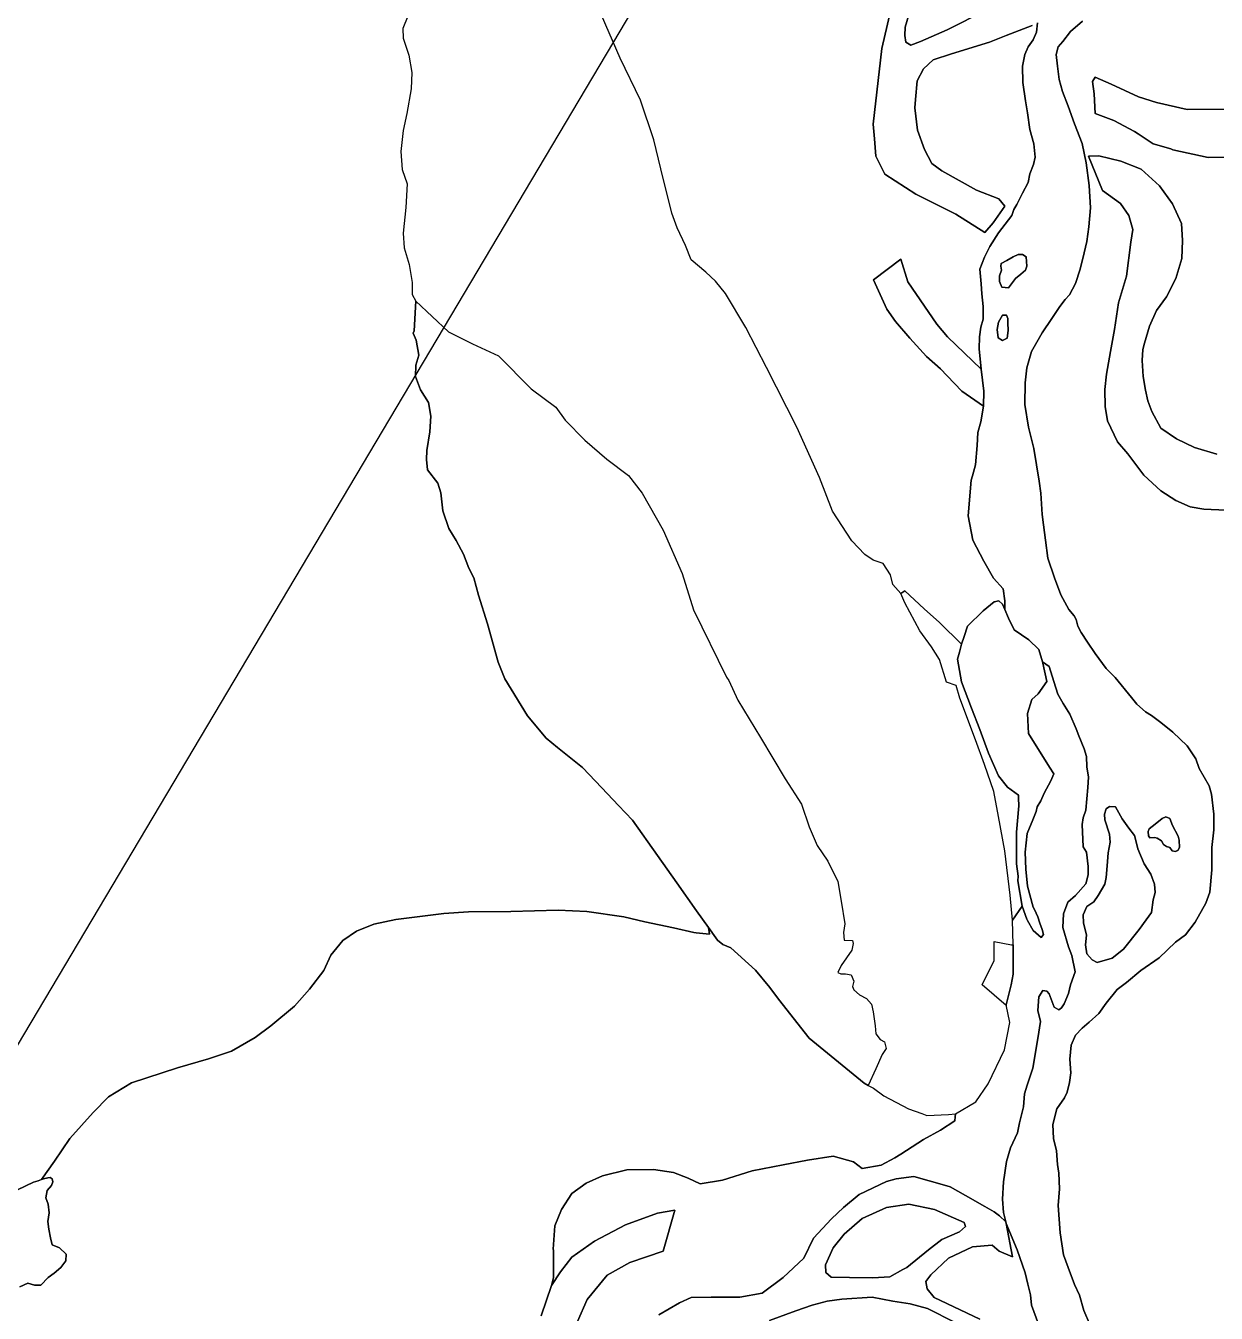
# Model space of a CAD drawing. Header units: inches. Extents: x 288635 to 1232953, y 676945 to 1655780.
# Drawn here: x 469572 to 496928, y 1280392 to 1309973 of the extents above; entities that cross this region are included whole.
import ezdxf

# ---------------------------------------------------------------- set-up
doc = ezdxf.new("R2010")
doc.units = ezdxf.units.IN
doc.header["$MEASUREMENT"] = 0
doc.layers.add('Images', color=7, linetype='Continuous')
picture_1 = doc.add_image_def('image6.jpg', size_in_pixel=(2592, 3907))

msp = doc.modelspace()

# ---------------------------------------------------------------- linework, layer by layer
at = {"color": 1}
for points in [[(492698.0498, 1309980.7538), (492099.2344, 1309752.4318), (491718.2336, 1309593.6815), (490845.1068, 1309329.0976), (490421.7727, 1309191.514), (490199.5222, 1308979.8469), (490056.6469, 1308709.9714), (490019.8966, 1308276.3167), (490003.7302, 1308085.5535), (490067.2303, 1307572.2608), (490220.6889, 1307133.0516), (490391.0809, 1306808.1426), (490626.0314, 1306643.0423), (491419.783, 1306192.1914), (491930.8782, 1305993.4321), (492067.4843, 1305830.2406), (491800.7838, 1305442.8899), (491610.2834, 1305220.6394), (490943.532, 1305646.0903), (490022.7802, 1306103.2912), (489311.5788, 1306560.4921), (489103.7015, 1306978.7447), (489073.4456, 1307372.072), (489047.4109, 1307710.5227), (489245.2304, 1309451.3344), (489637.2473, 1311131.4068)], [(489637.2473, 1311131.4068), (489245.2304, 1309451.3344), (489047.4109, 1307710.5227), (489073.4456, 1307372.072), (489103.7015, 1306978.7447), (489311.5788, 1306560.4921), (490022.7802, 1306103.2912), (490943.532, 1305646.0903), (490943.532, 1305646.0903), (491610.2834, 1305220.6394), (491800.7838, 1305442.8899), (492067.4843, 1305830.2406), (491930.8782, 1305993.4321), (491419.783, 1306192.1914), (490626.0314, 1306643.0423), (490391.0809, 1306808.1426), (490220.6889, 1307133.0516), (490067.2303, 1307572.2608), (490003.7302, 1308085.5535), (490019.8966, 1308276.3167), (490056.6469, 1308709.9714), (490199.5222, 1308979.8469), (490421.7727, 1309191.514), (490845.1068, 1309329.0976), (491718.2336, 1309593.6815), (492099.2344, 1309752.4318), (492698.0498, 1309980.7538)], [(478352.9385, 1310193.8988), (478236.5216, 1309908.1482), (478247.105, 1309691.1895), (478374.1052, 1309294.3137), (478442.897, 1308897.4379), (478432.3137, 1308521.7288), (478326.4801, 1307955.5193), (478247.105, 1307563.9352), (478188.8965, 1307082.3926), (478220.6466, 1306669.6418), (478337.0635, 1306341.5578), (478305.3134, 1305796.515), (478241.8133, 1305203.8472), (478268.2717, 1304870.4715), (478384.6886, 1304484.1791), (478453.4804, 1304076.7199), (478452.9071, 1303800.2972), (478535.8615, 1303647.9661), (478496.812, 1302960.6951), (478477.9694, 1302907.2506), (478545.2381, 1302747.253), (478606.1982, 1302401.8123), (478535.0781, 1302178.2919), (478524.918, 1301914.1314), (478641.7583, 1301604.2507), (478824.6386, 1301319.7702), (478880.5187, 1300999.7295), (478855.1187, 1300644.1288), (478789.0786, 1300217.408), (478778.9185, 1300004.0475), (478804.3186, 1299770.3671), (479037.9991, 1299460.4864), (479109.1192, 1299242.046), (479159.9193, 1298830.5652), (479297.0796, 1298424.1644), (479459.6399, 1298149.8438), (479632.3603, 1297829.8032), (479754.2805, 1297509.7625), (479866.0407, 1297286.2421), (479972.4616, 1296889.539), (480183.4571, 1296232.0182), (480424.8418, 1295350.7582), (480577.2421, 1294969.7575), (481103.2, 1294117.797), (481529.3142, 1293607.4818), (481788.3947, 1293389.0413), (482365.0705, 1292928.2474), (482807.719, 1292462.3016), (483190.8826, 1292058.9715), (483510.7666, 1291722.2515), (484087.2741, 1290909.152), (484533.3439, 1290280.0204), (484988.3039, 1289638.3502), (485261.6294, 1289252.855), (485283.4417, 1289101.5128), (484978.6411, 1289131.9928), (484927.4692, 1289143.0212), (484459.5582, 1289243.8641), (483800.0787, 1289385.9933), (483312.3978, 1289502.8336), (482464.0361, 1289619.6738), (481803.6347, 1289650.1539), (480721.5926, 1289624.7538), (479746.2306, 1289614.5938), (479182.3495, 1289573.9537), (478074.9073, 1289436.7934), (477571.9863, 1289330.1132), (477175.7455, 1289167.5529), (476860.7848, 1288954.1925), (476581.3843, 1288618.9118), (476423.904, 1288268.3911), (476093.7033, 1287841.6702), (475748.2626, 1287450.5095), (475204.7015, 1286998.3885), (474844.0208, 1286724.068), (474300.4597, 1286414.1874), (473772.1387, 1286241.467), (473055.8572, 1286033.1866), (472004.2951, 1285682.6659), (471470.8941, 1285367.7053), (471120.3734, 1285001.9446), (470581.8923, 1284407.5834), (470236.4516, 1283889.4223), (469936.6726, 1283466.7391), (469855.3701, 1283437.3142), (469746.9785, 1283403.4417), (469381.2178, 1283225.6414)], [(492820.7347, 1310039.2737), (492799.568, 1309827.6066), (492719.1345, 1309645.5729), (492609.0676, 1309484.7059), (492528.6341, 1309315.3723), (492477.834, 1309044.4384), (492482.0674, 1308667.671), (492545.5675, 1308244.3368), (492592.1343, 1307969.1696), (492642.9344, 1307588.1688), (492736.0679, 1307257.9682), (492769.9346, 1306953.1675), (492731.8345, 1306788.0672), (492647.1677, 1306572.1668), (492604.8343, 1306373.1997), (492477.834, 1306127.6659), (492342.3671, 1305869.432), (492274.6336, 1305750.8985), (492228.0669, 1305615.4315), (491923.2663, 1305213.2641), (491724.2992, 1304904.2301), (491601.5323, 1304654.4629), (491495.6987, 1304379.2957), (491529.5655, 1304040.6284), (491542.2655, 1303816.2613), (491576.1322, 1303524.1607), (491571.8989, 1303232.0601), (491516.8655, 1303045.7931), (491487.2321, 1302825.6593), (491482.9987, 1302546.2587), (491526.6813, 1302086.3191), (490750.8928, 1302824.5662), (490506.9566, 1303118.2593), (489841.6428, 1304089.9405), (489681.7938, 1304609.4497), (489051.3281, 1304136.6005), (489356.6356, 1303458.1396), (489557.2751, 1303176.6396), (489886.1, 1302798.491), (490268.5445, 1302377.6324), (490595.4139, 1302089.2182), (490748.065, 1301928.9988), (491082.1804, 1301578.3181), (491579.5981, 1301229.0674), (491516.8655, 1300874.0887), (491453.3653, 1300628.5549), (491432.1986, 1300327.9876), (491394.0985, 1299883.4867), (491330.5984, 1299629.4862), (491296.7317, 1299536.3527), (491230.5222, 1298709.4117), (491332.1224, 1298150.6106), (491586.1229, 1297673.0896), (491809.6434, 1297281.9289), (492033.1638, 1297033.0084), (492068.7239, 1296763.7678), (492067.6984, 1296564.389), (492016.2594, 1296683.4334), (491932.9155, 1296762.8086), (491821.7903, 1296738.996), (491571.7586, 1296532.6206), (491211.5754, 1296181.9175), (491134.3749, 1295940.6661), (491077.4631, 1295762.8166), (490571.9129, 1296263.1566), (490220.3171, 1296578.0232), (489775.8162, 1296990.7741), (489680.566, 1296927.2739), (489495.2208, 1297137.4702), (489444.4207, 1297357.604), (489275.087, 1297620.0712), (489046.4866, 1297696.2713), (488851.7528, 1297823.2716), (488555.4189, 1298136.5389), (488106.6847, 1298822.3402), (487810.3508, 1299592.8085), (487293.8831, 1300752.7441), (486593.265, 1302122.2302), (486117.014, 1303042.982), (485653.4631, 1303824.0336), (485418.5126, 1304103.4341), (485196.2622, 1304312.9846), (484866.0615, 1304592.3851), (484732.7113, 1304922.5858), (484542.2109, 1305328.9866), (484418.4386, 1305666.3928), (484164.438, 1306682.3948), (484003.5711, 1307351.2628), (483698.7705, 1308265.6646), (483233.1029, 1309230.8665), (482801.302, 1310213.0018)], [(489908.48, 1310387.4331), (489781.4797, 1309942.9322), (489776.188, 1309747.1401), (489792.0631, 1309593.6815), (489792.0631, 1309593.6815), (489913.7716, 1309530.1814), (490130.7304, 1309609.5565), (490744.565, 1309879.4321), (491638.8584, 1310329.2246)], [(491638.8584, 1310329.2246), (490744.565, 1309879.4321), (490130.7304, 1309609.5565), (489913.7716, 1309530.1814), (489792.0631, 1309593.6815), (489776.188, 1309747.1401), (489781.4797, 1309942.9322), (489908.48, 1310387.4331)], [(494029.3961, 1280117.8445), (493887.1559, 1280453.1252), (493785.5557, 1280808.7259), (493673.7954, 1281052.5664), (493526.4751, 1281443.7272), (493414.7149, 1281738.3678), (493338.5148, 1282236.2088), (493292.7947, 1282871.21), (493323.2747, 1283252.2108), (493308.0347, 1283607.8115), (493277.5546, 1283811.0119), (493257.2346, 1284125.9726), (493191.1945, 1284410.4531), (493170.8744, 1284725.4138), (493262.3146, 1285091.1745), (493440.115, 1285340.095), (493506.1551, 1285472.1752), (493556.9552, 1285695.6957), (493587.4353, 1285919.2161), (493567.1152, 1286229.0968), (493592.5153, 1286549.1374), (493694.1155, 1286777.7379), (493846.5158, 1286940.2982), (494009.0761, 1287082.5385), (494227.5165, 1287275.5789), (494400.2369, 1287514.3393), (494654.2374, 1287834.38), (494862.5178, 1287991.8603), (495192.7185, 1288266.1808), (495614.3593, 1288560.8214), (495995.3601, 1288916.4221), (496223.9605, 1289089.1425), (496442.401, 1289378.7031), (496686.2415, 1289810.5039), (496782.7617, 1290069.5844), (496828.4817, 1290582.6655), (496823.4017, 1291095.7465), (496874.2018, 1291502.1473), (496874.2018, 1291857.748), (496818.3217, 1292314.9489), (496762.4416, 1292513.0693), (496538.4978, 1292908.0401), (496462.2977, 1293127.1156), (496259.0973, 1293428.7412), (495928.8966, 1293743.0668), (495655.8461, 1293968.4922), (495443.1206, 1294127.2426), (495300.2454, 1294206.6177), (495106.57, 1294384.4181), (494979.5697, 1294543.1684), (494604.919, 1295000.3693), (494395.3685, 1295206.7447), (494144.543, 1295552.8204), (493969.9177, 1295813.1709), (493827.0424, 1296035.4214), (493747.6672, 1296175.1217), (493706.3922, 1296330.697), (493665.1171, 1296413.2471), (493544.4668, 1296559.2974), (493360.3165, 1296899.0231), (493211.0912, 1297289.5489), (493061.8659, 1297737.2248), (493004.7158, 1298153.1506), (492960.2657, 1298508.7513), (492925.3406, 1298743.7018), (492899.9406, 1299235.8278), (492858.8348, 1299506.7193), (492740.3012, 1300260.2542), (492617.5343, 1300747.0885), (492532.8675, 1301267.7895), (492537.1008, 1301771.5572), (492575.2009, 1302114.4579), (492685.2678, 1302491.2253), (492926.5683, 1302918.7928), (493150.9354, 1303244.7601), (493332.9691, 1303524.1607), (493455.736, 1303680.7943), (493553.1029, 1303790.8612), (493697.0365, 1304053.3284), (493802.87, 1304379.2957), (493891.7702, 1304756.0631), (493955.2703, 1305014.297), (493997.6037, 1305352.9643), (494035.7038, 1305793.2319), (494010.3038, 1306305.4662), (493942.5703, 1306821.9339), (493849.4368, 1307266.4348), (493667.4031, 1307719.4024), (493527.7028, 1308121.5699), (493392.2359, 1308464.4706), (493316.0357, 1308739.6378), (493277.9356, 1309044.4384), (493252.5356, 1309311.1389), (493299.1023, 1309488.9393), (493400.7026, 1309607.4729), (493578.5029, 1309844.54), (493853.6701, 1310077.3738)], [(497639.5332, 1306954.4746), (496740.3714, 1306949.3946), (495929.0024, 1307121.7207), (495886.2641, 1307141.4235), (495479.9997, 1307256.841), (495136.9491, 1307486.8655), (495048.728, 1307543.7557), (494576.2871, 1307797.7563), (494144.4862, 1307960.3166), (494124.1662, 1308407.3575), (494083.5261, 1308691.838), (494149.5662, 1308788.3582), (494515.3269, 1308630.8779), (495140.1682, 1308336.2373), (495556.729, 1308209.2371), (495556.729, 1308209.2371), (496257.7704, 1308046.6768), (497167.0923, 1308056.8368)], [(497167.0923, 1308056.8368), (496257.7704, 1308046.6768), (495556.729, 1308209.2371), (495140.1682, 1308336.2373), (494515.3269, 1308630.8779), (494149.5662, 1308788.3582), (494083.5261, 1308691.838), (494124.1662, 1308407.3575), (494144.4862, 1307960.3166), (494576.2871, 1307797.7563), (495048.728, 1307543.7557), (495136.9491, 1307486.8655), (495479.9997, 1307256.841), (495886.2641, 1307141.4235), (495929.0024, 1307121.7207), (495929.0024, 1307121.7207), (496740.3714, 1306949.3946), (497639.5332, 1306954.4746)], [(497155.186, 1298839.6875), (496641.8933, 1298866.1459), (496329.6843, 1298919.0627), (496001.6003, 1299061.938), (495657.6413, 1299289.4801), (495266.0572, 1299644.0224), (495218.6416, 1299707.0174), (494895.6398, 1300136.1484), (494657.5143, 1300416.6073), (494429.9722, 1300892.8583), (494377.0554, 1301226.2339), (494371.7637, 1301617.8181), (494408.8055, 1301967.0688), (494498.764, 1302490.9448), (494588.7225, 1302993.6541), (494683.9727, 1303607.4887), (494863.8897, 1304221.3233), (494964.4316, 1304999.1998), (495012.0567, 1305295.5338), (494922.0982, 1305613.0344), (494731.5978, 1305888.2016), (494313.5553, 1306184.5355), (493996.0547, 1306978.2871), (494228.8885, 1306983.5788), (494736.8895, 1306861.8702), (495202.5571, 1306676.6615), (495625.8913, 1306295.6608), (495922.2252, 1305882.9099), (496128.6006, 1305427.8257), (496149.7673, 1305041.5332), (496139.1839, 1304628.7824), (495996.3087, 1304168.4065), (495784.6416, 1303745.0723), (495557.0994, 1303432.8634), (495393.0575, 1303073.0293), (495276.6406, 1302681.4452), (495239.5988, 1302533.2782), (495229.0155, 1302279.2777), (495250.1822, 1301914.152), (495303.0989, 1301601.943), (495356.0157, 1301358.5259), (495445.9742, 1301109.817), (495652.3496, 1300723.5246), (496012.1837, 1300480.1075), (496424.9345, 1300284.3154), (496938.2272, 1300130.8568)], [(496938.2272, 1300130.8568), (496424.9345, 1300284.3154), (496012.1837, 1300480.1075), (495652.3496, 1300723.5246), (495445.9742, 1301109.817), (495356.0157, 1301358.5259), (495303.0989, 1301601.943), (495250.1822, 1301914.152), (495229.0155, 1302279.2777), (495239.5988, 1302533.2782), (495276.6406, 1302681.4452), (495393.0575, 1303073.0293), (495557.0994, 1303432.8634), (495784.6416, 1303745.0723), (495996.3087, 1304168.4065), (496139.1839, 1304628.7824), (496149.7673, 1305041.5332), (496128.6006, 1305427.8257), (495922.2252, 1305882.9099), (495625.8913, 1306295.6608), (495202.5571, 1306676.6615), (494736.8895, 1306861.8702), (494228.8885, 1306983.5788), (493996.0547, 1306978.2871), (494313.5553, 1306184.5355), (494731.5978, 1305888.2016), (494922.0982, 1305613.0344), (495012.0567, 1305295.5338), (494964.4316, 1304999.1998), (494863.8897, 1304221.3233), (494683.9727, 1303607.4887), (494588.7225, 1302993.6541), (494498.764, 1302490.9448), (494408.8055, 1301967.0688), (494371.7637, 1301617.8181), (494377.0554, 1301226.2339), (494429.9722, 1300892.8583), (494657.5143, 1300416.6073), (494895.6398, 1300136.1484), (495218.6416, 1299707.0174), (495266.0572, 1299644.0224), (495657.6413, 1299289.4801), (496001.6003, 1299061.938), (496329.6843, 1298919.0627), (496641.8933, 1298866.1459), (497155.186, 1298839.6875)], [(482254.1623, 1280204.375), (482472.6028, 1280707.296), (482934.8837, 1281266.0972), (483453.0447, 1281555.6577), (484218.8563, 1281817.2783), (484485.5568, 1282757.0801), (484091.856, 1282693.58), (483355.2545, 1282426.8795), (482644.0531, 1282045.8787), (482123.3521, 1281677.578), (481856.6516, 1281347.3773), (481655.0243, 1281031.9686), (481697.063, 1281207.9649), (481700.238, 1281839.7912), (481695.0945, 1281865.9927), (481732.6584, 1282402.1827), (481882.4397, 1282774.8095), (482121.2001, 1283140.5702), (482446.3208, 1283384.4107), (482822.2416, 1283552.051), (483381.0427, 1283689.2113), (483995.7239, 1283694.2913), (484452.9248, 1283623.1712), (484793.2855, 1283496.1709), (485072.6861, 1283364.0907), (485585.7671, 1283450.4508), (486266.4884, 1283663.8112), (486977.6899, 1283806.0515), (487536.491, 1283907.6517), (488125.7722, 1283999.0919), (488593.1331, 1283872.0917), (488791.2535, 1283714.6114), (489228.1344, 1283795.8915), (489539.1569, 1283966.9234), (489680.6363, 1284046.971), (490198.7973, 1284382.2517), (490595.0381, 1284600.6921), (490920.1587, 1284814.0526), (490928.882, 1284904.1933), (490935.3988, 1284971.5329), (491405.2193, 1285247.0329), (491690.9699, 1285659.7838), (492065.6207, 1286440.8353), (492186.2709, 1287069.4866), (492102.7361, 1287477.8963), (492216.9952, 1287934.9323), (492261.4865, 1288180.7388), (492261.4865, 1288434.0686), (492261.4865, 1288447.5495), (492261.4865, 1288853.4807), (492247.0295, 1289424.7339), (492471.9258, 1289748.8492), (492578.5001, 1289446.271), (492594.8651, 1289416.2685), (492721.3754, 1289184.333), (492906.5841, 1289028.2285), (492956.8551, 1289094.3745), (492927.7508, 1289205.4997), (492877.4799, 1289351.0209), (492829.8548, 1289499.1878), (492750.4797, 1289665.8757), (492723.968, 1289722.4849), (492589.0835, 1290205.6267), (492549.3959, 1290591.9192), (492536.1667, 1290986.1491), (492581.146, 1291414.775), (492710.7921, 1291732.2756), (492792.8131, 1291917.4843), (492810.011, 1292024.1116), (492901.2925, 1292163.0181), (492974.1432, 1292338.1908), (493129.9632, 1292623.8608), (493193.9222, 1292781.8798), (493093.3803, 1292940.6301), (492611.3052, 1293710.9205), (492590.671, 1294168.2992), (492691.2129, 1294491.0916), (492839.3798, 1294623.3835), (493035.1719, 1294903.8424), (492944.5197, 1295328.8994), (492935.2661, 1295361.0858), (493087.2659, 1295248.0198), (493198.3911, 1294908.2941), (493287.2913, 1294619.3685), (493407.9416, 1294403.4681), (493566.6919, 1294152.6426), (493706.3922, 1293822.4419), (493769.8923, 1293657.3416), (493890.5425, 1293362.066), (493947.6926, 1293187.4407), (493954.0427, 1292949.3152), (493992.1427, 1292711.1897), (493976.2677, 1292469.8892), (493927.7959, 1291954.2682), (493871.9158, 1291771.3878), (493846.5158, 1291618.9875), (493871.9158, 1291105.9065), (493948.116, 1290989.0663), (493983.6761, 1290653.7856), (493988.7561, 1290465.8252), (493932.876, 1290257.5448), (493694.1155, 1289988.3043), (493516.3151, 1289835.904), (493414.7149, 1289566.6634), (493399.4749, 1289256.7828), (493399.4749, 1289256.7828), (493536.6352, 1288809.7419), (493612.8353, 1288611.6215), (493683.9555, 1288235.7008), (493582.3552, 1287935.9802), (493536.6352, 1287737.8598), (493429.9549, 1287499.0993), (493374.0748, 1287412.7391), (493313.1147, 1287367.019), (493206.4345, 1287422.8991), (493089.5943, 1287727.6998), (493033.7142, 1287793.7399), (492942.274, 1287803.8999), (492850.8338, 1287661.6596), (492830.5137, 1287346.699), (492886.3939, 1287092.6985), (492830.5137, 1286706.6177), (492713.6735, 1286025.8964), (492586.6733, 1285634.7356), (492520.6331, 1285431.5352), (492500.3131, 1285136.8946), (492408.8729, 1284766.0538), (492358.0728, 1284537.4534), (492200.5925, 1284192.0127), (492109.1523, 1283882.1321), (492043.1122, 1283409.6911), (492017.7121, 1283013.4503), (492043.1122, 1282703.5697), (492092.2111, 1282492.6551), (491945.5987, 1282627.9897), (491825.9539, 1282721.3055), (491614.1943, 1282841.5848), (491167.3106, 1283095.4147), (490815.8492, 1283295.0448), (490680.155, 1283333.423), (489977.6475, 1283532.112), (489571.2467, 1283481.3119), (489351.1129, 1283422.0451), (488724.5784, 1283117.2445), (488360.511, 1282820.9106), (488089.5771, 1282558.4434), (487674.7096, 1282118.1758), (487454.5758, 1281660.9749), (486980.4415, 1281212.2407), (486497.8406, 1280856.64), (485981.3729, 1280763.5064), (485320.9715, 1280763.5064), (484863.7706, 1280755.0398), (484592.8368, 1280628.0395), (484118.7025, 1280357.1056)], [(469433.4995, 1280999.2211), (469621.4599, 1281080.5013), (469773.8602, 1281034.7812), (469921.1805, 1281039.8612), (470083.9774, 1281216.4096), (470227.1453, 1281311.5359), (470377.9581, 1281446.4737), (470491.7292, 1281599.9323), (470499.6667, 1281748.0993), (470351.4997, 1281896.2662), (470176.8744, 1281962.4122), (470142.4785, 1282123.8084), (470102.7909, 1282324.8921), (470076.3325, 1282499.5174), (470110.7284, 1282697.9553), (470089.5617, 1282896.3932), (470036.6449, 1283044.5602), (470063.1033, 1283213.8939), (470163.6452, 1283330.3108), (470198.0411, 1283409.6859), (470182.166, 1283478.4777), (470131.8951, 1283510.2278), (470078.9783, 1283504.9361), (469983.7282, 1283483.7694), (469936.6726, 1283466.7391), (470236.4516, 1283889.4223), (470581.8923, 1284407.5834), (471120.3734, 1285001.9446), (471470.8941, 1285367.7053), (472004.2951, 1285682.6659), (473055.8572, 1286033.1866), (473772.1387, 1286241.467), (474300.4597, 1286414.1874), (474844.0208, 1286724.068), (475204.7015, 1286998.3885), (475748.2626, 1287450.5095), (476093.7033, 1287841.6702), (476423.904, 1288268.3911), (476581.3843, 1288618.9118), (476860.7848, 1288954.1925), (477175.7455, 1289167.5529), (477571.9863, 1289330.1132), (478074.9073, 1289436.7934), (479182.3495, 1289573.9537), (479746.2306, 1289614.5938), (480721.5926, 1289624.7538), (481803.6347, 1289650.1539), (482464.0361, 1289619.6738), (483312.3978, 1289502.8336), (483800.0787, 1289385.9933), (484459.5582, 1289243.8641), (484927.4692, 1289143.0212), (484978.6411, 1289131.9928), (484978.6411, 1289131.9928), (485283.4417, 1289101.5128), (485261.6294, 1289252.855), (485334.0519, 1289150.7112), (485354.276, 1289121.8202), (485465.4232, 1288965.4265), (485589.0237, 1288868.0593), (485775.6371, 1288785.7298), (486337.9498, 1288278.0864), (486673.7754, 1287879.7816), (486867.3059, 1287608.0154), (487571.9137, 1286716.1068), (488837.1172, 1285677.3903), (488928.2342, 1285628.5776), (489055.7944, 1285560.2418), (489292.866, 1285390.8024), (489855.1787, 1285086.2164), (490159.7647, 1284984.6877), (490274.3651, 1284939.4507), (490772.8385, 1284961.3728), (490935.3988, 1284971.5329), (490928.882, 1284904.1933), (490920.1587, 1284814.0526), (490595.0381, 1284600.6921), (490198.7973, 1284382.2517), (489680.6363, 1284046.971), (489539.1569, 1283966.9234), (489228.1344, 1283795.8915), (488791.2535, 1283714.6114), (488593.1331, 1283872.0917), (488125.7722, 1283999.0919), (487536.491, 1283907.6517), (486977.6899, 1283806.0515), (486266.4884, 1283663.8112), (485585.7671, 1283450.4508), (485072.6861, 1283364.0907), (484793.2855, 1283496.1709), (484452.9248, 1283623.1712), (483995.7239, 1283694.2913), (483381.0427, 1283689.2113), (482822.2416, 1283552.051), (482446.3208, 1283384.4107), (482121.2001, 1283140.5702), (481882.4397, 1282774.8095), (481732.6584, 1282402.1827), (481695.0945, 1281865.9927), (481700.238, 1281839.7912), (481697.063, 1281207.9649), (481655.0243, 1281031.9686), (481413.9746, 1280332.0309)], [(469381.2178, 1283225.6414), (469746.9785, 1283403.4417), (469855.3701, 1283437.3142), (469936.6726, 1283466.7391), (469983.7282, 1283483.7694), (470078.9783, 1283504.9361), (470131.8951, 1283510.2278), (470182.166, 1283478.4777), (470198.0411, 1283409.6859), (470163.6452, 1283330.3108), (470063.1033, 1283213.8939), (470036.6449, 1283044.5602), (470089.5617, 1282896.3932), (470110.7284, 1282697.9553), (470076.3325, 1282499.5174), (470102.7909, 1282324.8921), (470142.4785, 1282123.8084), (470176.8744, 1281962.4122), (470351.4997, 1281896.2662), (470499.6667, 1281748.0993), (470491.7292, 1281599.9323), (470377.9581, 1281446.4737), (470227.1453, 1281311.5359), (470083.9774, 1281216.4096), (470083.9774, 1281216.4096), (469921.1805, 1281039.8612), (469773.8602, 1281034.7812), (469621.4599, 1281080.5013), (469433.4995, 1280999.2211)], [(484118.7025, 1280357.1056), (484592.8368, 1280628.0395), (484863.7706, 1280755.0398), (485320.9715, 1280763.5064), (485981.3729, 1280763.5064), (486497.8406, 1280856.64), (486980.4415, 1281212.2407), (487454.5758, 1281660.9749), (487674.7096, 1282118.1758), (488089.5771, 1282558.4434), (488360.511, 1282820.9106), (488724.5784, 1283117.2445), (489351.1129, 1283422.0451), (489571.2467, 1283481.3119), (489977.6475, 1283532.112), (490680.155, 1283333.423), (490815.8492, 1283295.0448), (491167.3106, 1283095.4147), (491167.3106, 1283095.4147), (491614.1943, 1282841.5848), (491825.9539, 1282721.3055), (491945.5987, 1282627.9897), (492092.2111, 1282492.6551), (492101.5554, 1282452.5146), (492246.7187, 1281686.375), (491941.9181, 1281821.8419), (491781.0511, 1281957.3088), (491323.8502, 1281914.9754), (490773.5158, 1281660.9749), (490367.115, 1281271.5075), (490257.0481, 1281119.1072), (490282.4481, 1280949.7735), (490443.3151, 1280755.0398), (491493.1839, 1280255.5054)], [(481413.9746, 1280332.0309), (481655.0243, 1281031.9686), (481856.6516, 1281347.3773), (482123.3521, 1281677.578), (482644.0531, 1282045.8787), (483355.2545, 1282426.8795), (484091.856, 1282693.58), (484485.5568, 1282757.0801), (484218.8563, 1281817.2783), (483453.0447, 1281555.6577), (482934.8837, 1281266.0972), (482472.6028, 1280707.296), (482254.1623, 1280204.375)], [(491493.1839, 1280255.5054), (490443.3151, 1280755.0398), (490282.4481, 1280949.7735), (490257.0481, 1281119.1072), (490367.115, 1281271.5075), (490773.5158, 1281660.9749), (491323.8502, 1281914.9754), (491781.0511, 1281957.3088), (491941.9181, 1281821.8419), (492246.7187, 1281686.375), (492101.5554, 1282452.5146), (492352.9928, 1281850.128), (492352.9928, 1281850.128), (492540.9532, 1281321.8069), (492596.8333, 1281062.7264), (492657.7934, 1280818.8859), (492683.1935, 1280580.1255), (492840.6738, 1280138.1646)], [(490927.6094, 1280180.66), (490292.6082, 1280500.7006), (489896.3674, 1280607.3808), (489500.1266, 1280673.4209), (489022.6056, 1280759.7811), (488326.6442, 1280714.061), (487986.2835, 1280673.4209), (487640.8429, 1280576.9007), (487270.0021, 1280444.8205), (486665.4809, 1280226.38)], [(486665.4809, 1280226.38), (487270.0021, 1280444.8205), (487640.8429, 1280576.9007), (487986.2835, 1280673.4209), (488326.6442, 1280714.061), (489022.6056, 1280759.7811), (489500.1266, 1280673.4209), (489896.3674, 1280607.3808), (490292.6082, 1280500.7006), (490927.6094, 1280180.66)]]:
    msp.add_lwpolyline(points, dxfattribs=at)
at = {"color": 1, "ltscale": 3}
for points in [[(492840.6738, 1280138.1646), (492683.1935, 1280580.1255), (492657.7934, 1280818.8859), (492596.8333, 1281062.7264), (492540.9532, 1281321.8069), (492352.9928, 1281850.128), (492101.5554, 1282452.5146), (492092.2111, 1282492.6551), (492043.1122, 1282703.5697), (492017.7121, 1283013.4503), (492043.1122, 1283409.6911), (492109.1523, 1283882.1321), (492200.5925, 1284192.0127), (492358.0728, 1284537.4534), (492408.8729, 1284766.0538), (492500.3131, 1285136.8946), (492520.6331, 1285431.5352), (492586.6733, 1285634.7356), (492713.6735, 1286025.8964), (492830.5137, 1286706.6177), (492886.3939, 1287092.6985), (492830.5137, 1287346.699), (492850.8338, 1287661.6596), (492942.274, 1287803.8999), (493033.7142, 1287793.7399), (493089.5943, 1287727.6998), (493206.4345, 1287422.8991), (493313.1147, 1287367.019), (493374.0748, 1287412.7391), (493429.9549, 1287499.0993), (493536.6352, 1287737.8598), (493582.3552, 1287935.9802), (493683.9555, 1288235.7008), (493612.8353, 1288611.6215), (493536.6352, 1288809.7419), (493399.4749, 1289256.7828), (493414.7149, 1289566.6634), (493516.3151, 1289835.904), (493694.1155, 1289988.3043), (493932.876, 1290257.5448), (493988.7561, 1290465.8252), (493983.6761, 1290653.7856), (493948.116, 1290989.0663), (493871.9158, 1291105.9065), (493846.5158, 1291618.9875), (493871.9158, 1291771.3878), (493927.7959, 1291954.2682), (493976.2677, 1292469.8892), (493992.1427, 1292711.1897), (493954.0427, 1292949.3152), (493947.6926, 1293187.4407), (493890.5425, 1293362.066), (493769.8923, 1293657.3416), (493706.3922, 1293822.4419), (493566.6919, 1294152.6426), (493407.9416, 1294403.4681), (493287.2913, 1294619.3685), (493198.3911, 1294908.2941), (493087.2659, 1295248.0198), (492935.2661, 1295361.0858), (492855.2549, 1295639.3855), (492622.4211, 1295866.9276), (492287.0405, 1296093.4166), (492155.166, 1296361.964), (492067.6984, 1296564.389), (492068.7239, 1296763.7678), (492033.1638, 1297033.0084), (491809.6434, 1297281.9289), (491586.1229, 1297673.0896), (491332.1224, 1298150.6106), (491230.5222, 1298709.4117), (491296.7317, 1299536.3527), (491330.5984, 1299629.4862), (491394.0985, 1299883.4867), (491432.1986, 1300327.9876), (491453.3653, 1300628.5549), (491516.8655, 1300874.0887), (491579.5981, 1301229.0674), (491590.1814, 1301578.3181), (491526.6813, 1302086.3191), (491482.9987, 1302546.2587), (491487.2321, 1302825.6593), (491516.8655, 1303045.7931), (491571.8989, 1303232.0601), (491576.1322, 1303524.1607), (491542.2655, 1303816.2613), (491529.5655, 1304040.6284), (491495.6987, 1304379.2957), (491601.5323, 1304654.4629), (491724.2992, 1304904.2301), (491923.2663, 1305213.2641), (492228.0669, 1305615.4315), (492274.6336, 1305750.8985), (492342.3671, 1305869.432), (492477.834, 1306127.6659), (492604.8343, 1306373.1997), (492647.1677, 1306572.1668), (492731.8345, 1306788.0672), (492769.9346, 1306953.1675), (492736.0679, 1307257.9682), (492642.9344, 1307588.1688), (492592.1343, 1307969.1696), (492545.5675, 1308244.3368), (492482.0674, 1308667.671), (492477.834, 1309044.4384), (492528.6341, 1309315.3723), (492609.0676, 1309484.7059), (492719.1345, 1309645.5729), (492799.568, 1309827.6066), (492820.7347, 1310039.2737)], [(493853.6701, 1310077.3738), (493578.5029, 1309844.54), (493400.7026, 1309607.4729), (493299.1023, 1309488.9393), (493252.5356, 1309311.1389), (493277.9356, 1309044.4384), (493316.0357, 1308739.6378), (493392.2359, 1308464.4706), (493527.7028, 1308121.5699), (493667.4031, 1307719.4024), (493849.4368, 1307266.4348), (493942.5703, 1306821.9339), (494010.3038, 1306305.4662), (494035.7038, 1305793.2319), (493997.6037, 1305352.9643), (493955.2703, 1305014.297), (493891.7702, 1304756.0631), (493802.87, 1304379.2957), (493697.0365, 1304053.3284), (493553.1029, 1303790.8612), (493455.736, 1303680.7943), (493332.9691, 1303524.1607), (493150.9354, 1303244.7601), (492926.5683, 1302918.7928), (492685.2678, 1302491.2253), (492575.2009, 1302114.4579), (492537.1008, 1301771.5572), (492532.8675, 1301267.7895), (492617.5343, 1300747.0885), (492740.3012, 1300260.2542), (492858.8348, 1299506.7193), (492899.9406, 1299235.8278), (492925.3406, 1298743.7018), (492960.2657, 1298508.7513), (493004.7158, 1298153.1506), (493061.8659, 1297737.2248), (493211.0912, 1297289.5489), (493360.3165, 1296899.0231), (493544.4668, 1296559.2974), (493665.1171, 1296413.2471), (493706.3922, 1296330.697), (493747.6672, 1296175.1217), (493827.0424, 1296035.4214), (493969.9177, 1295813.1709), (494144.543, 1295552.8204), (494395.3685, 1295206.7447), (494604.919, 1295000.3693), (494979.5697, 1294543.1684), (495106.57, 1294384.4181), (495300.2454, 1294206.6177), (495443.1206, 1294127.2426), (495655.8461, 1293968.4922), (495928.8966, 1293743.0668), (496259.0973, 1293428.7412), (496462.2977, 1293127.1156), (496538.4978, 1292908.0401), (496762.4416, 1292513.0693), (496818.3217, 1292314.9489), (496874.2018, 1291857.748), (496874.2018, 1291502.1473), (496823.4017, 1291095.7465), (496828.4817, 1290582.6655), (496782.7617, 1290069.5844), (496686.2415, 1289810.5039), (496442.401, 1289378.7031), (496223.9605, 1289089.1425), (495995.3601, 1288916.4221), (495614.3593, 1288560.8214), (495192.7185, 1288266.1808), (494862.5178, 1287991.8603), (494654.2374, 1287834.38), (494400.2369, 1287514.3393), (494227.5165, 1287275.5789), (494009.0761, 1287082.5385), (493846.5158, 1286940.2982), (493694.1155, 1286777.7379), (493592.5153, 1286549.1374), (493567.1152, 1286229.0968), (493587.4353, 1285919.2161), (493556.9552, 1285695.6957), (493506.1551, 1285472.1752), (493440.115, 1285340.095), (493262.3146, 1285091.1745), (493170.8744, 1284725.4138), (493191.1945, 1284410.4531), (493257.2346, 1284125.9726), (493277.5546, 1283811.0119), (493308.0347, 1283607.8115), (493323.2747, 1283252.2108), (493292.7947, 1282871.21), (493338.5148, 1282236.2088), (493414.7149, 1281738.3678), (493526.4751, 1281443.7272), (493673.7954, 1281052.5664), (493785.5557, 1280808.7259), (493887.1559, 1280453.1252), (494029.3961, 1280117.8445)]]:
    msp.add_lwpolyline(points, dxfattribs=at)
at = {"color": 1}
for points in [[(491590.1814, 1301578.3181), (491579.5981, 1301229.0674), (491082.1804, 1301578.3181), (490748.065, 1301928.9988), (490595.4139, 1302089.2182), (490268.5445, 1302377.6324), (489886.1, 1302798.491), (489557.2751, 1303176.6396), (489356.6356, 1303458.1396), (489051.3281, 1304136.6005), (489681.7938, 1304609.4497), (489841.6428, 1304089.9405), (490506.9566, 1303118.2593), (490750.8928, 1302824.5662), (491526.6813, 1302086.3191), (491590.1814, 1301578.3181)], [(492000.6948, 1303969.5259), (492153.0951, 1303949.2059), (492315.6555, 1304162.5663), (492436.3057, 1304267.9765), (492547.4309, 1304353.7017), (492579.181, 1304445.7769), (492556.9559, 1304664.8523), (492474.4058, 1304718.8274), (492372.8056, 1304715.6524), (492264.8554, 1304661.6773), (492118.8051, 1304575.9521), (491982.2798, 1304512.452), (491979.1048, 1304448.9519), (491990.5348, 1304355.6067), (491949.8947, 1304228.6064), (491949.8947, 1304096.5262), (492000.6948, 1303969.5259)], [(492315.6555, 1304162.5663), (492153.0951, 1303949.2059), (492000.6948, 1303969.5259), (491949.8947, 1304096.5262), (491949.8947, 1304228.6064), (491990.5348, 1304355.6067), (491979.1048, 1304448.9519), (491982.2798, 1304512.452), (492118.8051, 1304575.9521), (492264.8554, 1304661.6773), (492372.8056, 1304715.6524), (492474.4058, 1304718.8274), (492556.9559, 1304664.8523), (492579.181, 1304445.7769), (492547.4309, 1304353.7017), (492436.3057, 1304267.9765), (492315.6555, 1304162.5663)], [(488232.5, 1288217.4221), (488298.5401, 1288192.022), (488410.3003, 1288192.022), (488537.3006, 1288166.622), (488598.2607, 1288024.3817), (488572.8606, 1287897.3814), (488598.2607, 1287826.2613), (488730.3409, 1287709.4211), (488887.8213, 1287623.0609), (489009.7415, 1287490.9806), (489045.3016, 1287318.2603), (489091.8683, 1286995.8913), (489107.7434, 1286810.6826), (489208.2852, 1286683.6823), (489303.5354, 1286630.7656), (489345.8688, 1286477.3069), (489250.6187, 1286334.4316), (489102.4517, 1286006.3477), (488928.2342, 1285628.5776), (488837.1172, 1285677.3903), (487571.9137, 1286716.1068), (486867.3059, 1287608.0154), (486673.7754, 1287879.7816), (486337.9498, 1288278.0864), (485775.6371, 1288785.7298), (485589.0237, 1288868.0593), (485465.4232, 1288965.4265), (485354.276, 1289121.8202), (485334.0519, 1289150.7112), (485261.6294, 1289252.855), (484988.3039, 1289638.3502), (484533.3439, 1290280.0204), (484087.2741, 1290909.152), (483510.7666, 1291722.2515), (483190.8826, 1292058.9715), (482807.719, 1292462.3016), (482365.0705, 1292928.2474), (481788.3947, 1293389.0413), (481529.3142, 1293607.4818), (481103.2, 1294117.797), (480577.2421, 1294969.7575), (480424.8418, 1295350.7582), (480183.4571, 1296232.0182), (479972.4616, 1296889.539), (479866.0407, 1297286.2421), (479754.2805, 1297509.7625), (479632.3603, 1297829.8032), (479459.6399, 1298149.8438), (479297.0796, 1298424.1644), (479159.9193, 1298830.5652), (479109.1192, 1299242.046), (479037.9991, 1299460.4864), (478804.3186, 1299770.3671), (478778.9185, 1300004.0475), (478789.0786, 1300217.408), (478855.1187, 1300644.1288), (478880.5187, 1300999.7295), (478824.6386, 1301319.7702), (478641.7583, 1301604.2507), (478524.918, 1301914.1314), (478535.0781, 1302178.2919), (478606.1982, 1302401.8123), (478545.2381, 1302747.253), (478477.9694, 1302907.2506), (478496.812, 1302960.6951), (478535.8615, 1303647.9661), (479283.648, 1302942.5714), (479839.2741, 1302664.7583), (480434.5878, 1302386.9453), (481188.6518, 1301632.8813), (481750.7037, 1301207.9153), (481966.7308, 1300913.9338), (482421.815, 1300453.5579), (482924.5243, 1300014.3487), (483421.942, 1299638.6396), (483739.4426, 1299236.4721), (484220.9853, 1298384.5121), (484658.3212, 1297391.681), (484919.2843, 1296552.8711), (485673.3483, 1295005.0555), (485724.5837, 1294930.5312), (485936.3354, 1294481.0746), (486459.5764, 1293617.4729), (487023.4575, 1292667.511), (487394.2983, 1292088.3898), (487577.1786, 1291565.1488), (487754.979, 1291138.4279), (488003.8995, 1290777.7472), (488232.5, 1290315.4663), (488308.7001, 1289863.3454), (488395.0603, 1289340.1043), (488359.5002, 1289141.9839), (488374.7402, 1288964.1836), (488572.8606, 1288954.0235), (488583.0207, 1288887.9834), (488557.6206, 1288735.5831), (488308.7001, 1288379.9824), (488232.5, 1288217.4221)], [(491916.3455, 1302801.3352), (492016.8874, 1302737.8351), (492122.7209, 1302796.0436), (492149.1793, 1302968.0231), (492135.9501, 1303147.9401), (492138.5959, 1303248.482), (492106.8459, 1303319.9196), (492019.5332, 1303319.9196), (491921.6372, 1303163.8151), (491895.1788, 1302994.4815), (491916.3455, 1302801.3352)], [(492122.7209, 1302796.0436), (492016.8874, 1302737.8351), (491916.3455, 1302801.3352), (491895.1788, 1302994.4815), (491921.6372, 1303163.8151), (492019.5332, 1303319.9196), (492106.8459, 1303319.9196), (492138.5959, 1303248.482), (492135.9501, 1303147.9401), (492149.1793, 1302968.0231), (492122.7209, 1302796.0436)], [(492471.9258, 1289748.8492), (492247.0295, 1289424.7339), (492195.171, 1289999.4101), (492068.1708, 1291015.4121), (491928.4705, 1291809.1637), (491814.1703, 1292380.6648), (491604.6199, 1292996.6161), (491395.0694, 1293568.1172), (491039.4687, 1294526.9691), (490950.5686, 1294812.7197), (490728.3181, 1294888.9198), (490569.5678, 1295409.6209), (490385.4174, 1295701.7215), (490118.7169, 1296070.0222), (489769.4662, 1296717.7235), (489680.566, 1296927.2739), (489775.8162, 1296990.7741), (490220.3171, 1296578.0232), (490571.9129, 1296263.1566), (491077.4631, 1295762.8166), (491027.5584, 1295584.2217), (490982.3186, 1295422.3209), (491077.5688, 1294901.6199), (491306.1693, 1294292.0187), (491496.6697, 1293803.0677), (491693.52, 1293263.3166), (491922.1205, 1292742.6156), (492129.0314, 1292476.3616), (492385.6714, 1292298.1147), (492387.4592, 1292228.3903), (492392.0214, 1292050.4642), (492341.2213, 1291447.213), (492340.2182, 1290721.6623), (492374.8451, 1290433.9561), (492366.0922, 1290324.3191), (492471.9258, 1289748.8492)], [(492956.8551, 1289094.3745), (492906.5841, 1289028.2285), (492721.3754, 1289184.333), (492594.8651, 1289416.2685), (492578.5001, 1289446.271), (492471.9258, 1289748.8492), (492366.0922, 1290324.3191), (492374.8451, 1290433.9561), (492340.2182, 1290721.6623), (492341.2213, 1291447.213), (492392.0214, 1292050.4642), (492387.4592, 1292228.3903), (492385.6714, 1292298.1147), (492129.0314, 1292476.3616), (491922.1205, 1292742.6156), (491693.52, 1293263.3166), (491496.6697, 1293803.0677), (491306.1693, 1294292.0187), (491077.5688, 1294901.6199), (490982.3186, 1295422.3209), (491027.5584, 1295584.2217), (491077.4631, 1295762.8166), (491134.3749, 1295940.6661), (491211.5754, 1296181.9175), (491571.7586, 1296532.6206), (491821.7903, 1296738.996), (491932.9155, 1296762.8086), (492016.2594, 1296683.4334), (492067.6984, 1296564.389), (492155.166, 1296361.964), (492287.0405, 1296093.4166), (492622.4211, 1295866.9276), (492855.2549, 1295639.3855), (492935.2661, 1295361.0858), (492944.5197, 1295328.8994), (493035.1719, 1294903.8424), (492839.3798, 1294623.3835), (492691.2129, 1294491.0916), (492590.671, 1294168.2992), (492611.3052, 1293710.9205), (493093.3803, 1292940.6301), (493193.9222, 1292781.8798), (493129.9632, 1292623.8608), (492974.1432, 1292338.1908), (492901.2925, 1292163.0181), (492810.011, 1292024.1116), (492792.8131, 1291917.4843), (492710.7921, 1291732.2756), (492581.146, 1291414.775), (492536.1667, 1290986.1491), (492549.3959, 1290591.9192), (492589.0835, 1290205.6267), (492723.968, 1289722.4849), (492750.4797, 1289665.8757), (492829.8548, 1289499.1878), (492877.4799, 1289351.0209), (492927.7508, 1289205.4997), (492956.8551, 1289094.3745)], [(494077.6781, 1288511.5489), (494194.5184, 1288450.5888), (494534.8791, 1288552.189), (494799.0396, 1288760.4694), (495154.6403, 1289212.5903), (495317.2006, 1289431.0307), (495444.2009, 1289598.6711), (495479.761, 1289893.3116), (495525.481, 1290060.952), (495510.241, 1290253.9924), (495423.8808, 1290477.5128), (495271.4805, 1290716.2733), (495124.1602, 1291061.714), (495098.7602, 1291193.7942), (495047.9601, 1291366.5146), (494915.8798, 1291534.1549), (494768.5595, 1291752.5954), (494616.1592, 1292026.9159), (494473.9189, 1292037.0759), (494397.7188, 1291981.1958), (494357.0787, 1291859.2756), (494367.2387, 1291732.2753), (494473.9189, 1291402.0747), (494494.239, 1291219.1943), (494443.4389, 1290970.2738), (494418.0388, 1290670.5532), (494397.7188, 1290406.3927), (494367.2387, 1290253.9924), (494214.8384, 1289989.8318), (494113.2382, 1289847.5916), (493950.6779, 1289735.8313), (493869.3977, 1289547.871), (493874.4777, 1289359.9106), (493945.5979, 1289080.51), (493920.1978, 1288856.9896), (493950.6779, 1288653.7892), (494077.6781, 1288511.5489)], [(494534.8791, 1288552.189), (494194.5184, 1288450.5888), (494077.6781, 1288511.5489), (493950.6779, 1288653.7892), (493920.1978, 1288856.9896), (493945.5979, 1289080.51), (493874.4777, 1289359.9106), (493869.3977, 1289547.871), (493950.6779, 1289735.8313), (494113.2382, 1289847.5916), (494214.8384, 1289989.8318), (494367.2387, 1290253.9924), (494397.7188, 1290406.3927), (494418.0388, 1290670.5532), (494443.4389, 1290970.2738), (494494.239, 1291219.1943), (494473.9189, 1291402.0747), (494367.2387, 1291732.2753), (494357.0787, 1291859.2756), (494397.7188, 1291981.1958), (494473.9189, 1292037.0759), (494616.1592, 1292026.9159), (494768.5595, 1291752.5954), (494915.8798, 1291534.1549), (495047.9601, 1291366.5146), (495098.7602, 1291193.7942), (495124.1602, 1291061.714), (495271.4805, 1290716.2733), (495423.8808, 1290477.5128), (495510.241, 1290253.9924), (495525.481, 1290060.952), (495479.761, 1289893.3116), (495444.2009, 1289598.6711), (495317.2006, 1289431.0307), (495154.6403, 1289212.5903), (494799.0396, 1288760.4694), (494534.8791, 1288552.189)], [(495370.3872, 1291364.6656), (495400.0206, 1291318.0989), (495514.3208, 1291326.5656), (495569.3543, 1291309.6322), (495670.9545, 1291246.1321), (495717.5212, 1291161.4652), (495785.2547, 1291119.1318), (495861.4549, 1291093.7318), (495916.4883, 1291017.5316), (495984.2218, 1291004.8316), (496047.7219, 1291025.9983), (496081.5886, 1291093.7318), (496073.122, 1291258.8321), (496051.9552, 1291356.199), (495924.955, 1291597.4994), (495861.4549, 1291758.3664), (495768.3213, 1291796.4665), (495687.8879, 1291762.5998), (495527.0209, 1291631.3662), (495387.3206, 1291525.5326), (495366.1539, 1291462.0325), (495370.3872, 1291364.6656)], [(496051.9552, 1291356.199), (496073.122, 1291258.8321), (496081.5886, 1291093.7318), (496047.7219, 1291025.9983), (495984.2218, 1291004.8316), (495916.4883, 1291017.5316), (495861.4549, 1291093.7318), (495785.2547, 1291119.1318), (495717.5212, 1291161.4652), (495670.9545, 1291246.1321), (495569.3543, 1291309.6322), (495514.3208, 1291326.5656), (495400.0206, 1291318.0989), (495370.3872, 1291364.6656), (495366.1539, 1291462.0325), (495387.3206, 1291525.5326), (495527.0209, 1291631.3662), (495687.8879, 1291762.5998), (495768.3213, 1291796.4665), (495861.4549, 1291758.3664), (495924.955, 1291597.4994), (496051.9552, 1291356.199)], [(492102.7361, 1287477.8963), (492102.1635, 1287464.9062), (491547.11, 1287940.6664), (491824.9231, 1288496.2925), (491824.9231, 1288932.8559), (492227.0605, 1288859.74), (492261.4865, 1288853.4807), (492261.4865, 1288447.5495), (492261.4865, 1288434.0686), (492261.4865, 1288180.7388), (492216.9952, 1287934.9323), (492102.7361, 1287477.8963)], [(488503.2804, 1281216.5234), (489037.7398, 1281205.9401), (489429.3239, 1281232.3984), (489729.4868, 1281394.6486), (489820.908, 1281444.0655), (490313.034, 1281851.5247), (490619.9513, 1282089.6502), (491027.4105, 1282264.2755), (491164.9941, 1282385.9841), (491138.5357, 1282475.9426), (490450.6176, 1282777.5682), (489863.2415, 1282899.2768), (489349.9488, 1282825.1933), (488789.031, 1282565.9011), (488376.2802, 1282211.3587), (488127.5713, 1281899.1498), (487947.6543, 1281502.274), (487958.2377, 1281327.6486), (488079.9462, 1281221.8151), (488503.2804, 1281216.5234)], [(489429.3239, 1281232.3984), (489037.7398, 1281205.9401), (488503.2804, 1281216.5234), (488079.9462, 1281221.8151), (487958.2377, 1281327.6486), (487947.6543, 1281502.274), (488127.5713, 1281899.1498), (488376.2802, 1282211.3587), (488789.031, 1282565.9011), (489349.9488, 1282825.1933), (489863.2415, 1282899.2768), (490450.6176, 1282777.5682), (491138.5357, 1282475.9426), (491164.9941, 1282385.9841), (491027.4105, 1282264.2755), (490619.9513, 1282089.6502), (490313.034, 1281851.5247), (489820.908, 1281444.0655), (489729.4868, 1281394.6486), (489429.3239, 1281232.3984)]]:
    msp.add_lwpolyline(points, close=True, dxfattribs=at)

# ---------------------------------------------------------------- pictures from other files: only their frames are drawn
at = {"layer": 'Images'}
image = msp.add_image(picture_1, insert=(463037.5219, 1275868.6976), size_in_units=(43026.9717, 64855.8558), rotation=-30.719241845, dxfattribs=at)
image.dxf.flags = 7

doc.saveas('drawing.dxf')
